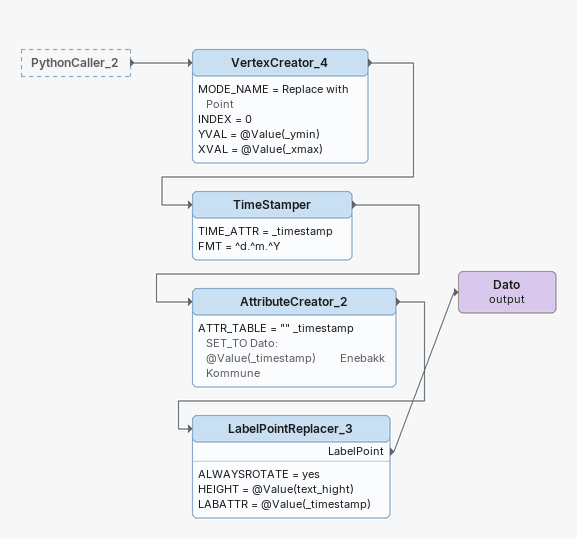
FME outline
PythonCaller_2 [outside]
    -> VertexCreator_4
VertexCreator_4
    MODE_NAME = Replace with Point
    INDEX = 0
    YVAL = @Value(_ymin)
    XVAL = @Value(_xmax)
    -> TimeStamper
TimeStamper
    TIME_ATTR = _timestamp
    FMT = ^d.^m.^Y
    -> AttributeCreator_2
AttributeCreator_2
    ATTR_TABLE = "" _timestamp SET_TO Dato: @Value(_timestamp)        Enebakk Kommune
    -> LabelPointReplacer_3
LabelPointReplacer_3
    ALWAYSROTATE = yes
    HEIGHT = @Value(text_hight)
    LABATTR = @Value(_timestamp)
    LabelPoint -> Dato (output)
Dato (output)
